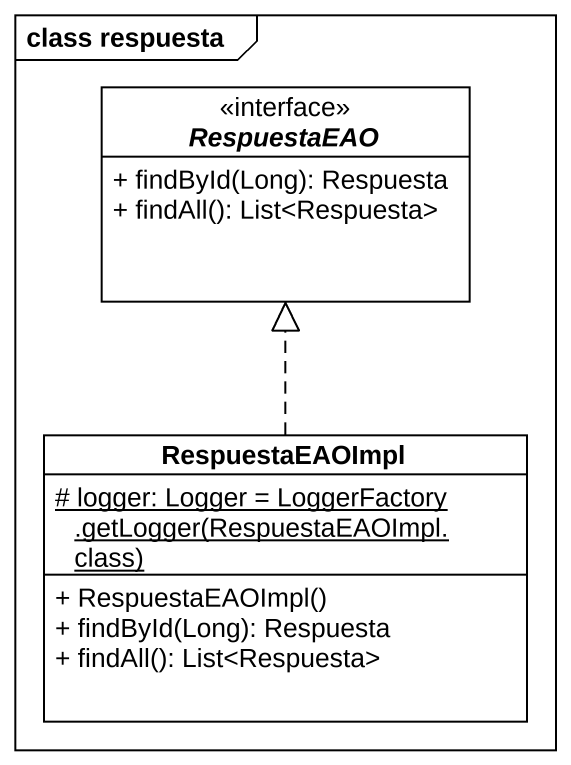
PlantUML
@startuml
mainframe class respuesta
hide circle
hide empty members
skinparam classAttributeIconSize 0
interface RespuestaEAO <<interface>> {
  + findById(Long): Respuesta
  + findAll(): List<Respuesta>
}
class RespuestaEAOImpl {
  {static} {field} # logger: Logger = LoggerFactory .getLogger(RespuestaEAOImpl.class)
  + RespuestaEAOImpl()
  + findById(Long): Respuesta
  + findAll(): List<Respuesta>
}
RespuestaEAOImpl .up.|> RespuestaEAO
@enduml
